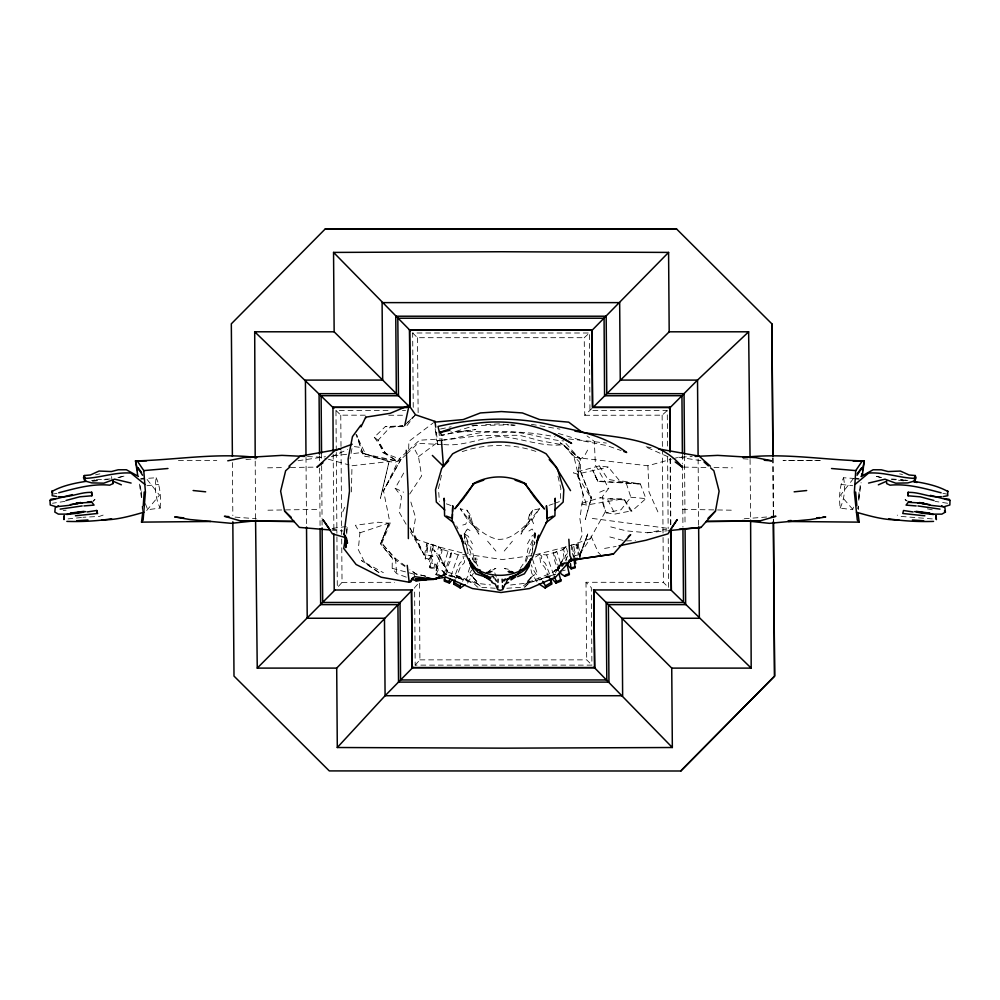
<?xml version="1.0" encoding="UTF-8"?>
<svg xmlns="http://www.w3.org/2000/svg" width="1000" height="1000" viewBox="0 0 1000 1000"><rect width="100%" height="100%" fill="white"/><g stroke="black" fill="none" stroke-linecap="round" stroke-linejoin="round"><path stroke-width="0.75" stroke-dasharray="5 3.75" d="M406.25 577.15L396.625 573.587L392.163 568.325L392.312 558.112L380.55 543.7L389.375 522.413L380.6 543.913L392.312 558.112M535.3 533.462L534.338 544.425L535.3 533.462L532.075 529L528.188 531.5M351.388 491.912L352 465.763L389.075 461.538L394.837 462.362L400.962 459.462L405.475 455.163M408.663 448.8L408.9 441.375L433 423.075M858.312 509.55L858.438 506.562M858.737 499.087L860.475 482.587M351.962 448.575L350.037 458.913M631.888 511.1L630.625 511.012L623.812 498.775L607.263 498.787L600.65 497.6L580.237 503.775L586.45 505.037L623.812 498.775L631.888 511.1L645.925 498.612L640.362 483.975L619.45 480.575L608.263 467.062L599.3 465.863L573.387 472.863L577.2 474.1L608.263 467.062M858.2 506.075L858.025 508.975L858.275 506.075M858.7 497.413L859.038 491.625M587.612 450.125L584.2 456.413L580.513 458.9L560.212 442.812L563.375 444.688L579.388 461.962L578.212 477.062L591.263 498.537L585.288 519.475L591.538 496.65L591.263 498.537L580.438 471.275L580.275 459.65L564.75 442.1M346.737 533.975L347.287 526.388L330.55 528.65M578.212 477.062L579.388 461.962M429.963 567.837L433.438 545.275L432.762 546.025L429.2 563.55L429.963 567.837L433.95 568.862L436.625 565.95L441.312 549.475L438.612 546.638L431.325 544.212L427.312 545.438L425.225 558.962L428.462 559.812L430.712 556.587L432.987 556.112L431.688 563.3L435.425 563.987L438.438 569.625L442.663 570.875L447.3 575.337L452.137 576.788L459.363 576.975L465.575 580.087L471.6 570.175M858.775 500.275L861.087 482.638M407.163 451.512L399.325 458.713L383.575 491.037L390.1 523.425L381.8 543.337L380.6 543.913L388.625 523.188L378.05 522.238L355.375 525.288L359.938 532.812L358.275 549.587L364.85 562.737L380.188 573.413L361.425 560.513L383.387 572.688M532.2 553.413L533.2 544.675L531.075 556.4M436.625 565.95L435.812 574.663L440.288 576.337L444.075 573.95L451.475 552.362L458.162 554.913L465.238 554.325L464.4 562.587L460.225 567.413L455.75 578.85M146.675 510.525L159.462 495.15L146.275 478.425L156.175 477.75C154.462 487.987 155.6 498.713 160.138 508.088L147.7 509.688L145.4 503.7M446.05 574.325L446.962 568.288L450.138 561.2L451.475 552.362L442.137 549.338L438.612 546.638L436.825 553.725M854.825 478.475L843.525 477.762C839.25 487.25 839.062 498.013 840.138 508.1L852.6 509.7L853.875 506.112M346.337 532.263L347.287 526.388L346.262 528.85M160.138 508.088C160.875 497.925 160.538 487.225 156.175 477.75M430.1 551.362L431.325 544.212L432.762 546.025M579.75 558.962L580.413 555.212L577.987 543.875L576.475 543.5L578.237 554.963L571.962 556.125M441.475 475.275L438.462 488.525L439.375 501.35M433.95 568.862L434.588 563.538M432.987 556.112L426.688 554.963L428.263 543.5L426.737 543.862L424.5 555.2L425.225 558.962M443.688 565.55L447.962 551.562L450.9 553.538M529.462 514.775L527.1 523.5L521 534.163L528.975 521.7L539.4 508.812L532.6 510.238L529.462 514.775L533.875 524.237L536.763 525.037M532.6 510.238L528.975 521.7C520.438 530.275 510.075 540.7 496.925 539.212C480.863 535.175 470.188 521.013 460.225 508.812L467.038 510.238L470.138 514.775L472.638 523.5L478.925 534.163L470.85 521.7L467.038 510.238M468.288 572.112L470.35 565.725M474.588 562.25L475.712 557.812L477.575 559.175L475.788 563.15M458.162 554.913L450.95 576.112M579.637 556.962L587.987 533.488L579.062 556.487L587.775 533.913M579.575 556.838L577.413 545.438L577.987 543.875M470.138 514.775L465.662 524.225L462.775 525.037M573.188 556.4L582.312 534.85L579.862 518.475L583.162 495.788L574.1 457.312L563.575 444.988L540.462 440.8L519.538 435.262L481.037 435.487L444.075 440.025M342.762 511.875L345.225 506.175M840.138 508.1C844.6 498.7 845.562 487.938 843.525 477.762M557.875 570.7L561.112 563.938L565.388 562.325M466.538 529.987L464.312 534.175L467.525 529L471.562 531.5M435.812 574.663L438.438 569.625L435.425 563.987M567.712 556.075L565.05 561.125L559.55 565.938L556.85 570.125L564.5 556.512L567.3 553.612M525.9 562.062L532.025 545.312L535.262 533.325L533.05 529.987M527.487 543.763L531.613 536.25L534.612 534.263M400.962 459.462L383.1 491.325L400.962 459.462L382.925 452.512L378.05 440.275L374.263 437.238L385.275 426.637L402.788 425.788M580.075 553.85L590.262 538.688L604.963 512.375L602.525 496.525L608.763 488.275L595.425 465.138L594.3 441.375L586.987 435.887M406.1 524.212L399.312 512.362L401.5 496.525L395.15 488.263L405.075 470.575M555.487 572.85L562.5 560.775L560.2 564.712L564.362 563.05M462.537 581.287L463.888 578.962M467.55 583.175L473.363 573.337M539.4 508.812L531.35 521.125L521.25 531.487M409.7 494.05L421.625 475.9L418.488 456.65L415.112 450.125M415.387 414.6L406.188 426.662L385.275 426.637M576.525 559.812L574.225 556.587L572 546.025L573.387 544.225L577.413 545.438M853.525 478.438L840.537 495.163L853.763 510.538M599.3 465.863L607.938 479.325L626.062 482.612L630.85 497.238L621 509.762L606.225 512.863L600.65 497.6M504.225 551.062L512.4 541.188M93.275 501.362L95 499.312L93 500.938L94.688 500.288M464.575 538.938L464.237 533.462L465.625 531.875M341.7 539.038L342.038 582.388L337.312 587.65L336.912 534.8M415.175 665.125L419.9 659.862L419.438 582.275L414.613 587.625L415.175 665.125L591.912 665.125L591.312 587.625L586 582.275L663.4 582.388L668.612 587.65L668.213 536.362M520.275 568.3L525.575 560.45L528.088 548.638L529.812 546.663L535.262 533.325L535.3 534.175L533.95 531.875M536.812 572.125L532.45 559.025L539.575 554.312L546.663 554.925L563.5 549.475L566.112 546.638L567.638 552.312M574.225 556.587L575.225 555.525M374.263 437.238L385.462 453.188L396.838 460.863L365.55 454.175L363.7 456.138L356.012 434.4L365.55 454.175L389.075 461.538L380.425 498.363L389.075 461.538L361.463 452.6L350.962 453.8M592.05 408.387L584.738 415.288L584.263 337.7L589.4 333L589.963 410.487L667.262 410.475L667.562 449.325M524.788 587.062L529.525 582.438L524.788 587.062L502.612 588.562M405.25 424.712L413.363 416.625M407.312 422.738L415.513 414.787M406.613 454.087L417.9 443.325L442.287 444.588M408.288 450.487L419.487 440.213L442.225 438.862M584.738 415.288L662.138 415.175L667.262 410.475M510.863 571.25L507.612 571.725M560.2 564.712L561.112 563.938L552.913 572.375L526.125 583.2L506.887 585.425M486.863 572.7L490.9 569.575L495.887 568.413L485.863 573.475M566.112 546.638L562.625 549.338L563.987 557.325L566.85 563.5M418.488 456.65L439.725 440.737M565.2 563.288L552.913 572.375L563.387 565.625M559.35 568.663L553.95 553.538L556.825 551.575L561.337 565.562M565.5 563.013L557.2 567.3L563.888 564.288M550.225 576.862L545.9 576.975L539.725 580.087L532.788 568.938L531.375 564.925M573.938 558.038L572 552.5L571.287 545.275L573.387 544.225L574.725 551.362M441.337 575.975L446.637 573.4L441.225 575.988M331.388 456.725L347.587 449.588M599.688 492.225L608.763 488.275M439.588 576.287L448.812 572.375L475.775 583.2L490.6 584.913M441.562 576.425L447.05 574.225L473.3 582.95L477.475 587.05L495.225 588.263M441.613 576.287L447.05 574.225L473.3 582.95M490.15 571.525L492.475 571.725M549.1 505.325L553.25 503.837M554.637 503.338L560.175 501.35L560.875 488.525L557.325 473.8M569.012 545.913L590.262 538.688M359.938 532.812L388.625 523.188M440.387 433.375L442.188 435.737L474.75 425.5L508.975 424.925M462.2 451.65C486.062 443.438 512.75 443.475 536.613 451.65M486.925 573.2L491.863 571.7L488.913 572.025M562.5 570.875L565.3 570.05M119.138 477.488L124.862 475.887L117.963 477.537M574.1 457.312L647.913 465.763L671.338 459.237M672.8 458.837L678.65 457.212L692.163 456.575M491.225 571.125L489.225 571.25M535.612 554.712L566.188 546.875M91.825 480.662L94.963 479.938M95.625 474.8L99.9 473.862M440.525 429.012L451.175 426.763M52.713 494.162L56.988 493.288M606.225 512.863L614.987 514.062L630.625 511.012M146.975 485.725L158.725 484.462M610.737 526.875L626.188 530.862L647.387 532.775L666.762 529.225M604.575 548.425L616.1 546.438M441.312 549.475L442.137 549.338C441.275 557.775 437.55 565.275 435.75 573.5L439.85 575.075L440.288 576.337M65.037 501.362L52.488 503.25M435.175 428.638L435.562 431.688L439.2 435.3L475.838 429.513L458.5 431.737L450.85 431.725M439.688 440.425L436.725 440.9L435.562 431.688M441.163 440.2C461.112 438.675 479.938 429.05 500.163 433.088C521.9 429.113 542.212 439.562 563.713 440.938M298.062 460.737L325.487 456.688M63.25 510.588L66.125 510.175M81.45 517.5L68.088 518.9M103.138 515.1L99.312 516.413L82.912 517.288M531.188 555.662L502.5 559.562L469.3 554.712M92.625 481.337L101.125 480.213M508.775 572.625L511.325 572.288M96.475 479.75L111.025 478.888M442.6 440.2L436.725 440.9L437.875 444.688L435.925 428.675M402.812 425.887L389.95 427.388L378.05 440.275L385.462 453.188M332.975 455.838L349.462 453.963M91.975 480.775L98.3 480.075M647.387 532.775L667.325 530.775M459.363 576.975L454.288 577.438L459.525 563.538L463.488 559.425L463.088 556.163M744.225 518.763L766.875 517M104.075 479.787L108.075 479.487M245.963 459.5L256.588 458.725M471.938 425.425L479.588 424.988M485.7 424.637L499.475 423.85L509.837 424.862M626.438 540.887L635.45 540.6M443.762 444.55C463.35 446.613 481.213 437.438 500.562 436.425C521.825 438.237 541.7 447.188 563.375 444.688L580.513 458.9M267.95 510.2L318.087 509.363M267.625 467.825L284.45 467.575M290.562 467.488L315.038 467.125M178.425 460.6L216.762 460.387M342.038 582.388L394.663 582.312M413.237 407.388L412.663 332.987L589.4 333M412.663 332.987L417.463 337.7L584.263 337.7M336.275 450.875L335.962 410.462L390.075 410.475M402.45 410.487L405.538 410.487M419.9 659.862L586.712 659.862L591.912 665.125M335.962 410.462L340.763 415.163L365.538 415.2M388.75 415.238L404.237 415.262M819.8 460.613L783 460.4L820.337 460.625M932.288 518.913L901.075 516.425L897.237 515.125M683.413 467.113L706.375 467.45M714.025 467.562L732.387 467.837M682.537 509.363L732.712 510.213M458.5 431.737C490.825 431.613 523.2 429.95 555.138 436.887M891.55 478.988L903.25 479.762M472.438 559.025L477.575 559.175M510.538 424.975L515.2 425.138M307.475 456.562L320.988 457.2L326.887 458.837M597.863 481.463L592.75 470.062L597.863 481.463L640.362 483.975L626.062 482.612M623.763 499.875L607.263 498.787L614.987 514.062M743.062 458.738L750.625 459.288M640.362 483.975L597.75 480.938L592.6 470.188M891.575 479.5L895.588 479.8M235.062 517.112L256.337 518.75M841.038 484.475L852.775 485.737M331.887 530.125L342.275 531.05M630.85 497.238L645.925 498.612M486.25 572.163L490.075 572.513L486.262 571.962M545.9 576.975L549.688 577.325M511.325 425L514.288 425.288M510.425 571.812L513.862 572.163M568.625 438.938L606.337 443.038M901.363 480.087L907.7 480.788M511.175 572.025L508.225 571.7L513.175 573.2M592.288 518.425L668.7 528.45M354.338 446.613L359.087 447.212L361.463 452.6L365.55 454.175M947.588 503.263L935.025 501.375M898.525 480.225L905.6 481.163M678.65 457.212L701.413 460.75M531.375 424.312L559.975 429.137M651.075 447.638L645.062 446.613L667.962 456.737M927.362 508.85L934.1 510.188M332.05 528.925L342.312 530.775M490.887 576.275L493.837 576.862L495.15 578.987M942.913 493.3L947.2 494.175M899.663 473.888L902.513 474.5M904.762 479.95L907.9 480.688M425.85 576.25L415.913 573.938L409.825 569.812M425.375 576.138L415.913 573.938L409.913 569.388M881.712 477.55L874.762 475.9L880.5 477.5M461.987 552.837L438.612 546.875L414.412 538.688L409.875 530.788M392.163 568.325L417.1 574.963M609.8 536.925L624.938 540.938M429.837 566.825L433.5 567.8M425.1 558.075L428.062 558.875L428.462 559.812L429.712 555.513L430.712 556.587M328.375 459.237L349.05 464.938M558.312 433.413L583.7 441.087L607.163 445.662L621.087 450.538M446.325 503.837L451.875 505.825M508.862 571.125L509.938 571.525M905.425 500.3L907.125 500.95L905.075 499.338L906.812 501.388M395.15 488.263L403.663 492.225M493.425 576.663L492.625 575.75M513.35 572.837L504.513 568.413L509.525 569.575L513.6 572.7M382.925 452.512L396.838 460.863L363.7 456.138L356.962 435.188M465.087 534.263L468.212 536.25L472.475 543.763M404.963 566.512L396.438 560.75L381.8 543.337L395.525 558.5L405.112 565.763M444.9 565.938L439.862 561.125L433.75 549.763L439.812 556.512L447.825 571.725L442.425 562.725M478.787 531.487L468.525 521.125L460.225 508.812M601.525 555.788L598.162 552.337L590.588 535.075M571.287 545.275L572 546.025M487.6 541.188L495.913 551.062M414.412 538.688L424.038 554.925L413.237 531.538L415.562 517.575L410.188 499.787M537.025 581.938L531.8 573.337L530.475 567.425M477.9 566.038L474.538 560.45L471.812 548.638L470.075 546.663L464.387 533.325L472.875 559.587L475.613 564.538M548.825 577.688L544.812 567.413L540.55 562.587L539.575 554.312L541.8 556.163L541.45 559.425L545.487 563.538L550.4 576.1M492.4 576.05L493.65 578.312M553.95 553.538L553.337 552.362L554.812 561.2L558.612 571.312M439.812 556.512L447.825 571.725M410.012 528.05L420.812 548.562M409.963 527.987L424.038 554.925M440.913 433.175L442.188 435.737M456.662 525.962L457.987 528.775M442.663 570.875L444.075 573.95M553.625 574.75L546.663 554.925M657.887 511.887L648.988 491.912L647.913 465.763M580.438 471.275L591.263 498.537M426.737 543.862L427.312 545.438M494.8 572.888L496.3 577.075M464.825 543.05L465.325 544.425L464.237 533.462M566.875 560.462L563.5 549.475M577.2 474.1L586.45 505.037M468.175 553.475L466.488 544.675L467.625 553.413M139.388 484.113L141.387 497.362M140.312 485.588L141.775 497.388M414.2 574.212L414.55 576.675M111.562 476.538L111.938 479.525M142.25 506.062L142.537 508.963L142.35 506.062M395.525 558.5L396.625 573.587M141.387 491.613L141.7 497.587M142.175 506.55L142.487 512.525M439.05 430.825L439.2 435.3M750.075 459.475L750.6 518.65M255.562 518.638L255.2 459.475M586 582.275L586.712 659.862M417.463 337.7L418.15 413.738M772.962 457.95L773.438 521.862M772.9 457.887L773.388 521.788M698.125 458.975L698.65 527.013M684.525 455.725L685.05 525.525M682.387 454.338L682.45 463.6M682.463 465.15L682.938 526.875M670.325 458.512L670.85 526.613M670.113 458.45L670.625 526.55M667.613 457.1L668.162 528.587M662.138 415.175L662.375 447.688M662.387 449.237L663.05 535.938M663.062 537.487L663.4 582.388M340.763 415.163L341.025 449.225M341.037 450.775L341.7 537.487M336.287 452.425L336.9 533.25M333.188 454.225L333.913 532.725M321.55 453.225L321.6 459.438M321.65 465.662L322.05 518.525M322.062 520.075L322.1 526.3M319.538 455.725L319.587 461.925M319.637 468.125L320.062 525.525M306 457.413L306.525 527.013M232.375 462.55L232.838 515.612M530.875 577.475L526.35 582.688L534.375 574.75L530.875 577.475M529.862 580.875L523.2 586.075L529.862 580.875M553.925 574.688L528.888 582.95L555.45 574.225L553.925 574.688M480.213 586.075L473.975 580.875L480.213 586.075M473.325 577.475L470.2 574.75L477.925 582.688L473.325 577.475"/><path stroke-width="1.5" d="M497.863 588.125L497.887 585.6M559.113 574.325L561.025 581.125L555.9 583.062L551.938 578.562M566.85 563.5L569.388 574.675L564.938 576.35L561.112 573.95L560.225 571.312M933.962 500.475L920.312 496.838L908.1 495.788L908.213 492.075M944.95 498.688L949.15 499.263L950 500.425L949.85 504.988L944.688 506.525M452.475 514.212L452.325 518.438L446.4 516.1M452.575 511.388L452.775 505.763L452.05 520.588L463.237 542.913L460.812 535.125C463.462 547.45 465.962 560.413 476.15 569.025C490.662 577.413 509.188 577.45 523.688 569.025C533.825 560.388 536.175 547.45 538.688 535.125L536.388 542.913L547.325 520.588L546.438 505.763L547.075 518.438L553.025 516.1M497.95 582.413L498.1 579.212M908.1 495.788L908.275 492.413C919.663 491.912 929.912 497.975 941.3 496.625M862.375 475.188L864.275 460.85L862.337 460.887L855.725 470.613L854.375 492.238L857.3 520.112L859.188 522.137L788.312 521.475M143.275 505.588L144.188 492.038M465.125 584.775L460.25 587.987L453.738 584.163L455.125 580.013M346.413 538.525L345.763 547.638L345.387 535.763M361.012 426.875L365.725 417.175L390.1 413.338L409.062 405.438L404.725 425.538M453.738 584.163L454.075 580.125M947.575 490.675L947.788 495.7L943.075 496.587M58.712 492.775C75.325 488.438 92.413 483.45 109.688 485.175L113.062 483.55L113.3 480.575M365.637 418.15L365.725 417.175M329.125 528.4L322.9 519.625L332.438 533.85L346.35 537.825L347.5 543.212L344.012 534.113L349.513 491.012L348.125 459L352.463 436.637L360.887 425.2M574.025 559.562L575.138 567.837L571.163 568.862L568.438 565.95L567.663 563.2M579.85 558.075L579.75 558.962L576.525 559.812L576.888 558.888M554.888 501.075L555.25 498.237L554.925 515.825L545.85 522.812M210.825 521.475L141.512 522.125L142.575 514.012M345.387 538.15L343.738 548.45L356.112 564.5L381.213 577.238L409.175 582.238L410.913 581.775L412.562 578M861.45 476.562L861.925 473.55M131.113 483.062L114.588 479.162L103.875 483.175L91.825 482.9L84.75 480.913L85.188 478.363L84.275 475.525L90.438 474.975L99.087 471.037L111.337 471.55L118.212 469.787L126.4 469.762L138.438 476.425M668.85 530.625L701.062 527.4L715.512 511.025L719.112 491.163L713.863 470.763L710.588 467.837M539 583.975L545.138 587.987L545.513 585.925L542.725 581.287M862.412 470.538L864.275 460.85L853.538 460.8M528.663 565.562L530.763 558.875L528.413 565.388L526 568.413L530.262 560.425L529.125 566.35L524.362 573.812L517.587 576.638M868.55 483.075L884.975 479.175L895.738 483.188L907.788 482.912L914.837 480.925L914.35 478.375L915.25 475.538L909.087 474.988L900.375 471.05L888.15 471.562L881.275 469.8L873.1 469.775L861.2 476.438M530.013 560.375C528.125 570.363 517.95 574.925 509.162 577.638L517.6 574.1L520 572.163M87.163 511.95L96.75 510.475L97.5 513.475L75.438 515.8M555.9 583.062L556.362 581.613L554.237 576.112M564.938 576.35L565.35 575.087L569.412 573.5M452.337 579.688L449.425 583.05L444.275 581.125L445.138 577.05M84.275 475.525L83.5 477.713L84.75 480.913M449.425 583.05L448.925 581.613L449.938 578.862M914.837 480.925L916.062 477.725L915.25 475.538M571.163 568.862L570.438 563.55M504.75 584.925L502.762 589.612L500.238 590.35L497.713 589.612L495.662 584.925M506.175 582.65L507.825 579.087M594.637 667.75L593.837 589.938L594.637 667.75L412.088 667.75L411.512 589.938L334.212 590L333.787 533.812M434.412 422.512L435.025 421.4L415.513 414.787L409.062 405.438M56.863 496.575L52.138 495.675L52.275 490.662L52.562 493M460.25 587.987L459.825 585.925L461.175 583.6M503.85 581.125L505.138 578.987M857.075 475.25L861.875 467.688L857.237 473.663M671.237 528.413L677.175 519.625L667.975 533.85L645.962 540.25L619.087 545.812M465.35 496.025L473.75 483.725L454.875 508.787L464.513 497.262M55.425 506.512L50.237 504.975L50 500.412L50.85 499.25L55.038 498.663M141.512 522.125L143.125 520.1L145.425 492.212L143.775 470.6L137.225 460.863L135.5 460.838L137.688 475.175M432.362 455.45L443.475 466.438L448.688 460.737M593.425 589.738L671.737 668.112L672.337 747.513L504.825 748.162L337.3 747.513L385.087 695.725L413.088 667.237M574.325 559.738L613.438 554.05L630.675 534.688L628.25 536.638M337.3 747.513L336.7 668.1L412.525 589.738M409.038 406.287L334.15 331.812L333.55 252.413L501.062 251.75L668.587 252.413L591.487 330.887M335.225 589.763L257.25 668.1L255.575 520.2M772.95 456.4L771.938 323.9L676.587 229L325.188 229L231.325 323.825L232.387 456.388M773.388 521.788L774.562 676.1L680.75 771L774.613 676.175L773.438 521.862M593.1 407.337L669.188 331.812L748.637 331.8L750.062 457.925M669.362 408.363L697.525 380.1L748.637 331.8M707.962 518.35L715.512 511.025M554.712 510.012L563.162 502.062L563.8 489.738L557.337 468.512L546.163 453.837C517.625 438.075 481.15 437.987 452.625 453.837L441.662 468.512L435.525 489.738L436.325 502.062L444.837 510.012M288.962 466.238L300.175 456.138L340.863 448.913M289.988 466.85L285.637 470.763L280.637 491.163L284.587 511.012L299.35 527.4L330.4 530M524.812 568.288L528.413 565.388L530.062 560.45L523.663 568.862L519.45 570.225M511.062 578.888L514.05 576.625M568.9 560.562L571.35 558.75M322.938 462.863L316.9 467.25L334.775 450.662L352.175 444.212M51.725 491.613C62.138 485.675 74.538 483.137 86.337 481.312M510.975 579.925L515.775 576.838M566 563.938L573.862 558.862M855.413 484.1L868.625 473.062C884.262 471.975 898.988 477.812 914.35 478.375M545.513 585.925L551.425 582.35L549.475 578.85M545.138 587.987L551.6 584.163L551.087 578.787M941.587 505.825L944.875 507.55L945.4 512.075L941.85 514.138L933.012 514.15L927.275 512.975M58.525 505.812L55.263 507.525L54.825 512.062L58.4 514.125L67.263 514.138L72.987 512.962M332.962 407.337L407.038 407.4L332.962 407.337L333.162 451.1M569.637 560.875L572.4 559.45M505 584.188L508.587 582.438M438.688 577.25L434.712 579.188L415.863 580.725L411.75 579.2M410.125 405.85L409.525 329.8L592.075 329.8L592.638 407.413L669.938 407.413L670.275 450.775M567.9 562.475L577.263 558.25M878.35 484.837L886.625 481.213L886.637 483.562L890.037 485.188C907.35 483.462 924.488 488.462 941.125 492.8M77.112 503.825L80.438 502.438M438.825 577.525L434.712 579.188L415.175 578.8L433.462 579.4L439.338 577.513M569.913 560.837L572.7 559.725M556.362 581.613L561.05 579.788M433.462 579.4L438.9 577.325M50 500.412L72.412 494.613M483.75 480.112L472.625 484.113C488.975 474.5 509.837 474.613 526.213 484.113L515.037 480.112M82.725 502.725L70.4 504.6M85.675 511.587L77.15 513.438M143.887 512.225C130.2 516.112 115.9 520.262 101.587 519.85M66.025 500.462L79.638 496.825L91.838 495.763L91.688 492.062M84.125 511.337L70.575 513.062M759.513 521.025L706.225 521.462L759.513 521.025L775.938 516.3L771.4 516.65M623.875 451.512L626.65 452.488C606.438 436.812 580.938 431.15 556.35 426.337C517.4 415.763 477.088 417.713 438 426.45L439.525 432.55C481.875 416.4 533.3 417.762 571.6 443.4L554.038 433.888M571.587 567.812L575.237 566.825M78.487 502.962L68.925 505.375L56.975 506.675M111.6 518.775C96.912 521.1 81.525 521.862 66.85 521.388M503.625 580.013L509.738 578.65M439.525 432.55L449.837 430.288M227.763 460.8L243.625 457.625L281.95 455.375L304.475 456.425M66.712 514.5L76.388 513.413M60.163 509.125L82.15 505.938M923.875 513.425L933.562 514.525M407.238 565.375L409.175 582.238L414.55 576.675L432.987 579.087L446.138 577.2L472.488 588.562L500.988 592.5L529.425 588.562L555.588 577.2L571.638 559.012L569.888 555.612L568.837 539.263M576.138 559.4L613.438 554.05M933.55 521.4C918.863 521.875 903.45 521.112 888.763 518.8M87.25 502.137L91.762 501.562M77.05 512.513L82.137 512.075M140.975 478.875L143.575 478.6M415.863 580.725L426.6 579.562M431.2 579.075L435.8 578.575M257.65 520.55L231.238 523.325L189.875 519.525L174.688 516.95L183.762 517.875M794.15 491.825L806.675 490.538M788.15 520.8L791.162 520.487M816.688 517.888L819.688 517.575M822.7 517.263L825.7 516.962L810.55 519.538L769.45 523.337L742.6 520.525M434.2 422.163L463.188 419.588L480.4 412.938L501.375 411.55L522.362 412.938L539.675 419.6L568.7 422.163L582.112 432.225M143.775 470.6L167.975 468.5M898.838 519.875C884.488 520.288 870.163 516.125 856.45 512.25M679.35 529.225L701.062 527.4M83.963 505.925L94.087 505.1L91.862 502.312L76.112 503.137M76.65 520.775L87.95 519.963M742.95 457.512C782.913 452.65 822.475 459.812 862.337 460.887L853 460.825M695.163 456.438L717.688 455.375L755.85 457.638L771.787 460.812L764.225 460.262M137.225 460.863C177.125 459.787 216.737 452.638 256.737 457.5M58.625 496.613C69.987 497.962 80.213 491.9 91.587 492.4L91.838 495.763M146.575 460.812L135.5 460.838L137.65 470.525M676.637 229.075L325.188 229M409.525 329.8L592.075 329.8M255.188 457.912L254.7 331.788L334.15 331.812M591.85 329.9L592.463 407.337L669.938 407.413M593.837 589.938L671.325 590.013L670.875 529.7M412.212 667.513L594.412 667.513M257.25 668.1L336.7 668.1M671.737 668.112L751.188 668.112L750.612 520.2M680.75 771L329.3 770.913L234 676.087L232.825 521.775M228.988 516.638L224.438 516.287L240.925 521.013L294.163 521.45M240.925 521.013L294.113 521.45M85.188 478.363C100.538 477.8 115.25 471.95 130.887 473.05L144.838 484.412M923.988 503.15L908.213 502.325L906.038 505.112L916.162 505.938M918.125 512.087L923.213 512.537M912.425 519.975L923.725 520.8M831.525 468.512L855.725 470.613M929.663 513.075L916.1 511.35M913.363 481.337C925.212 483.162 937.638 485.7 948.112 491.625M917.975 505.95L939.987 509.137M193.125 490.525L205.662 491.812M856.125 478.612L858.725 478.888M929.7 504.625L917.362 502.738M943.112 506.7L931.162 505.387L921.587 502.975M908.325 501.575L911.338 501.962M574.875 431.112C611.775 437.962 656.5 435.613 682.425 467.25L675.188 462M923.138 513.45L914.613 511.6M913.1 511.962L903.512 510.5L902.763 513.488L924.862 515.812M658.6 448.913L699.188 456.15L710.425 466.238M914.013 481.887L917.075 482.488M930.4 495.35L950 500.425M490.412 578.65L475.7 573.812L470.85 566.35L469.05 558.888M427.212 577.587L432.987 579.087M671.325 590.013L670.65 529.637M480.425 570.225L476.188 568.862L469.7 560.45L471.388 565.562L469.15 558.875M444.212 579.788L448.925 581.613M919.688 502.463L923.025 503.837M490.913 577.638L482.413 574.1L479.975 572.163M487.4 576.45L478.1 572.4L471.45 565.388L469.875 561.575L473.95 568.413L471.45 565.388L469.7 560.45M121.363 484.825L113.05 481.2L113.062 483.55M491.838 582.438L495.45 584.188M453.875 582.35L459.825 585.925M484.712 576.825L491.987 581.462M487.287 577.375L489.275 578.888M453.688 522.812L444.6 515.825L444.113 498.237L444.5 501.075M475.1 568.288L471.45 565.388L469.825 560.375M704.025 461.962L708.4 465.875M284.587 511.012L291.212 517.288M254.7 331.788L333.85 408.35M751.188 668.112L670.738 589.775M410.538 330.887L333.55 252.413M594.038 667.237L672.337 747.513M549.2 459.6L555.538 466.438L570.525 490.637M944.412 511L945.4 512.075M141.575 472.45L137.8 467.675L142.55 475.238M771.888 323.825L772.887 456.325M344.012 534.113L345.575 536.587M495.15 578.987L496.463 581.125M96.75 510.475L97.5 513.475M574.862 559.375L575.837 563.55M858.138 514.025L859.188 522.137M435.025 421.4L435.737 427.225M411.512 589.938L412.088 667.75M551.425 582.35L551.6 584.163M855.675 492.05L856.838 505.6M441.388 440.1L443.475 466.438M502.1 579.212L502.337 582.413M406.287 450.337L408.225 492.512L408.363 538.6M502.475 585.6L502.562 588.125M698.1 455.875L697.525 380.1L620.262 380.087L619.663 302.625L382.1 302.625L382.675 380.075L305.413 380.1L305.988 455.875M698.65 527.013L699.338 618.263L622.075 618.275L622.638 695.725L385.087 695.725L384.475 618.263L307.213 618.25L306.525 527.013M684.513 454.175L684.05 393.688L606.788 393.663L606.175 316.212L395.763 316.212L396.325 393.663L319.075 393.675L319.525 454.175M685.075 528.625L685.65 604.637L608.387 604.65L608.95 682.113L398.537 682.1L397.925 604.65L320.662 604.625L320.087 528.625M682.375 452.8L681.938 395.7L604.575 395.775L604.075 318.225L397.812 318.225L398.475 395.775L321.112 395.7L321.55 453.225M682.938 528.413L683.5 602.487L606.15 602.4L606.812 679.95L400.55 679.95L400.037 602.4L322.688 602.475L322.113 527.85M668.587 252.413L669.188 331.812M669.725 407.337L670.062 452.25M409.65 329.9L410.125 407.337M64.3 515.662L64 519.487L64.3 515.662M544.263 508.787L534.45 497.262L525.025 483.725L544.263 508.787M936.363 519.5L936 515.688L936.363 519.5"/></g></svg>
